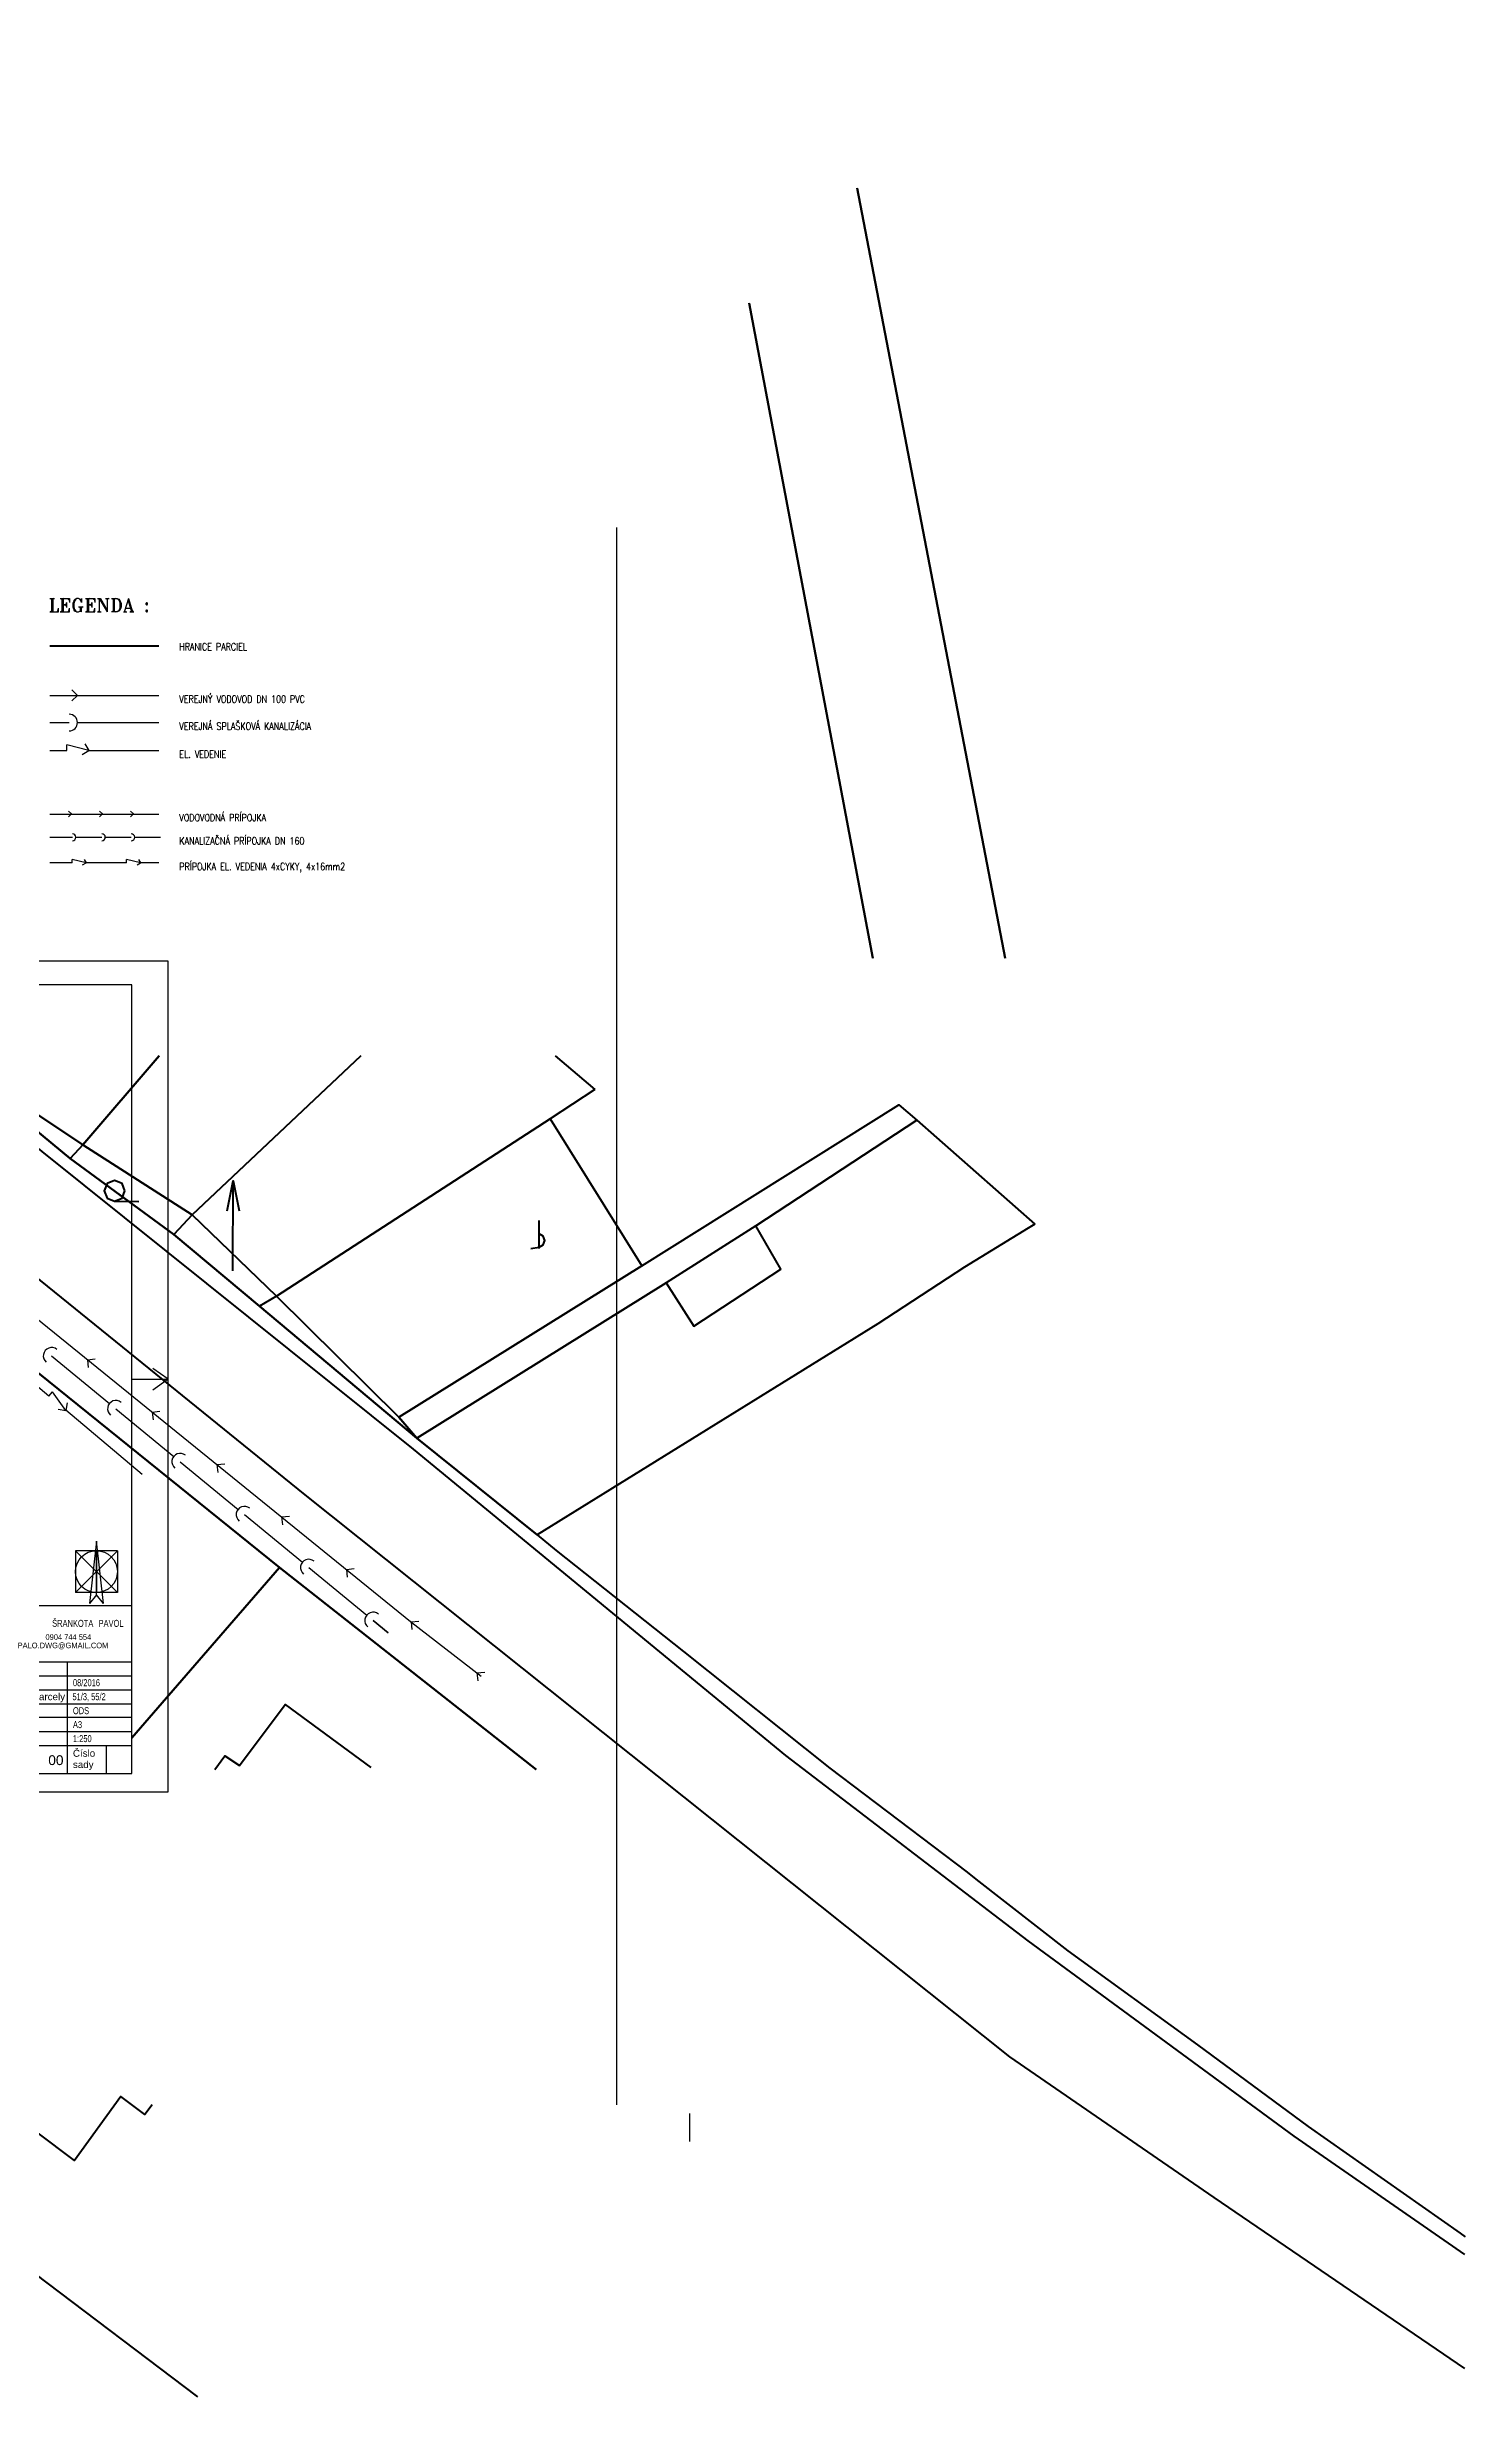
# Model space of a CAD drawing. Header units: millimetres. Extents: x 462666 to 1244237, y 2328025 to 3795663.
# Drawn here: x 696087 to 822850, y 3261479 to 3471535 of the extents above; entities that cross this region are included whole.
import ezdxf
from ezdxf.enums import TextEntityAlignment as Align

# ---------------------------------------------------------------- set-up
doc = ezdxf.new("R2010")
doc.units = ezdxf.units.MM
for name, color, linetype in [('KOTY', 96, 'Continuous'), ('LEGENDA', 3, 'Continuous'), ('MUR-POH', 64, 'Continuous'), ('MUR_POH', 64, 'Continuous'), ('POP', 7, 'Continuous'), ('POP_100', 8, 'Continuous'), ('RAM_100', 160, 'Continuous'), ('ROZPISKA100', 7, 'Continuous'), ('SO10-PRIPOJKA-VODOVOD', 5, 'Continuous'), ('SO11-PRIPOJKA-SPLASK-KANAL', 25, 'Continuous'), ('SO13-PRIPOJKA-ELEKTRO-NN', 20, 'Continuous')]:
    doc.layers.add(name, color=color, linetype=linetype)
doc.layers.add('P', color=250, linetype='Continuous', lineweight=100)
doc.styles.add('ARIAL', font='arial.ttf', dxfattribs={"height": 250})
doc.styles.add('ROMANS', font='arial.ttf', dxfattribs={"width": 0.85})
doc.styles.add('ROMANT', font='romant', dxfattribs={"height": 3})
doc.styles.add('TAB', font='SIMPLEX', dxfattribs={"width": 0.8})

# ---------------------------------------------------------------- blocks, each defined once
blk = doc.blocks.new('Z_RAM_A_3_hp 1220')
at = {"layer": 'POP', "linetype": 'Continuous'}
blk.add_lwpolyline([(-288.5, -408), (-6.5, -408), (-6.5, -13), (-288.5, -13)], close=True, dxfattribs=at)
at = {"layer": 'RAM_100', "linetype": 'Continuous'}
for p, q in [((-147.5, 0), (-151.4, -5.38)), ((-147.5, -13), (-147.5, 0)), ((-147.5, 0), (-143.6, -5.38))]:
    blk.add_line(p, q, dxfattribs=at)
for points in [[(-297, -420), (0, -420), (0, 0), (-297, 0)], [(-288.5, -13), (-288.5, -408), (-6.5, -408), (-6.5, -13)]]:
    blk.add_lwpolyline(points, close=True, dxfattribs=at)
blk.add_text('rkmk 1:1 A3  hp1220c/aug 2008', height=3.2, rotation=90, dxfattribs=at).set_placement((-292.52, -406.58))

msp = doc.modelspace()

# ---------------------------------------------------------------- linework, layer by layer
at = {"layer": 'KOTY'}
msp.add_line((753516.9, 3286832.2), (753516.9, 3284332.2), dxfattribs=at)
at = {"layer": 'MUR-POH', "ltscale": 0.01}
for p, q in [((700506.1, 3337973.6), (699881.1, 3332398.1)), ((701131.1, 3332398.1), (700506.1, 3337973.6)), ((702381.1, 3337127.8), (698631.1, 3333377.8)), ((698631.1, 3337127.8), (702381.1, 3333377.8)), ((698631.1, 3337127.8), (698631.1, 3333377.8)), ((702381.1, 3337127.8), (698631.1, 3337127.8)), ((700506.1, 3337127.8), (700506.1, 3333377.8)), ((700506.1, 3333171.2), (700506.1, 3337127.8)), ((702381.1, 3337127.8), (702381.1, 3333377.8)), ((702381.1, 3333377.8), (698631.1, 3333377.8)), ((700506.1, 3333171.2), (699881.1, 3332398.1)), ((701131.1, 3332398.1), (700506.1, 3333171.2))]:
    msp.add_line(p, q, dxfattribs=at)
msp.add_circle((700506.1, 3335252.8), 1875, dxfattribs=at)
at = {"layer": 'P', "color": 252, "linetype": 'Continuous'}
for p, q in [((781738.1, 3390103.4), (768507.5, 3458920.6)), ((768507.5, 3458920.6), (781738.1, 3390103.4)), ((758850.5, 3448639.7), (769919.9, 3390092.8)), ((769919.9, 3390092.8), (758850.5, 3448639.7))]:
    msp.add_line(p, q, dxfattribs=at)
for points in [[(739826.7, 3317582.2), (716863.6, 3335615), (683567.2, 3362478), (676351.2, 3368258.6), (665147.3, 3377294), (633334.7, 3402922.5), (621761.1, 3412573.6), (595517.8, 3434791.9), (586967.4, 3441936.6), (570371.4, 3456745.1), (553831.2, 3471534.7)], [(696331.8, 3417995.7), (706097.3, 3417995.7)], [(706127.9, 3381372.6), (699282.9, 3373412.4), (685715.4, 3382457.6), (692853.9, 3390839)], [(685715.4, 3382457.6), (698161.1, 3372170.1), (707420.2, 3365394.7), (715080.2, 3358979.5), (729157.5, 3347196.4), (739916.3, 3338535), (741604.3, 3337150.8), (752975.7, 3328114.7), (766072.3, 3317694.3), (778336, 3308394), (779133.7, 3307776.5), (787352, 3301359), (798930.8, 3292954.8), (808820.5, 3285655.7), (822404.6, 3276126.6), (822850, 3275808.4)], [(716591.3, 3359866.6), (727546.1, 3349064.1), (729157.5, 3347196.4), (715080.2, 3358979.5), (707420.2, 3365394.7), (698161.1, 3372170.1), (685715.4, 3382457.6), (699282.9, 3373412.4), (709065.2, 3367137.4), (716591.3, 3359866.6)], [(724156.1, 3381372.6), (709065.2, 3367137.4), (699282.9, 3373412.4), (706127.9, 3381372.6)], [(745068.2, 3378341.8), (741074.7, 3375734.1), (716591.3, 3359866.6), (709065.2, 3367137.4), (724156.1, 3381372.6)], [(741505.3, 3381372.6), (745068.2, 3378341.8)], [(716591.3, 3359866.6), (741074.7, 3375734.1), (749265.3, 3362598), (727546.1, 3349064.1), (716591.3, 3359866.6)], [(751436.6, 3361081.6), (729157.5, 3347196.4), (727546.1, 3349064.1), (749265.3, 3362598), (772235, 3376982.9), (773848.5, 3375599), (759441.7, 3366166.7), (751436.6, 3361081.6)], [(784381.4, 3366324.4), (783803, 3365954.6), (778112.2, 3362479.1), (770349, 3357393), (739916.3, 3338535), (729157.5, 3347196.4), (751436.6, 3361081.6), (753914.5, 3357200.2), (761677.7, 3362286.3), (759441.7, 3366166.7), (773848.5, 3375599), (784381.4, 3366324.4)], [(703044, 3369283.8), (702804.7, 3369936.2), (702135.9, 3370218.2), (701464.7, 3369941.7), (701201.5, 3369291.4), (701459.4, 3368639), (702128.2, 3368357.1), (702799.3, 3368633.5), (703044, 3369283.8)], [(712193.3, 3367496.7), (712744.1, 3370174.4)], [(712711, 3362153.1), (712744.1, 3370174.4), (713272.8, 3367492.2)], [(702128.2, 3368357.1), (704305.7, 3368348.1)], [(740077.7, 3364143.4), (740088, 3366637.3)], [(740078.2, 3364255.1), (740451.2, 3364458.3), (740583.1, 3364848.5), (740454.5, 3365239.9), (740083.1, 3365446.2)], [(739333.3, 3364146.5), (740078.2, 3364255.1)], [(681987.1, 3360352.5), (683567.2, 3362478), (716863.6, 3335615), (703656.2, 3320389.4)], [(703656.2, 3320389.4), (716863.6, 3335615), (739826.7, 3317582.2)], [(711095.1, 3317582.2), (711992.6, 3318791.9), (713291.7, 3317911.9), (717371.5, 3323385.4), (725034.7, 3317733.2)], [(709560.2, 3261479.4), (694995.9, 3272520), (693010.8, 3274035.7), (679077.2, 3284571.3), (680766.5, 3287582.2)], [(705478.6, 3287582.2), (704844, 3286717), (702673.1, 3288345.2), (698536.5, 3282630), (691935.8, 3287582.2)]]:
    msp.add_lwpolyline(points, dxfattribs=at)
at = {"layer": 'P', "color": 1, "linetype": 'Continuous'}
for points in [[(565183.8, 3471487.9), (590616.7, 3446797.7), (619755.1, 3422576.1), (719142.4, 3342119.6), (782139.1, 3291888.8), (800382.1, 3279325.4), (822801.4, 3264027.7)], [(822843.5, 3274226.5), (807588.6, 3284804.7), (783800.9, 3302248.4), (762131.4, 3318827.2), (728837, 3346192.7), (673558.2, 3390510.5), (630670.9, 3424913.3), (593782.4, 3456276.4), (577783.4, 3471436)], [(699282.9, 3373412.4), (698161.1, 3372170.1)], [(709065.2, 3367137.4), (707420.2, 3365394.7)], [(716591.3, 3359866.6), (715080.2, 3358979.5)]]:
    msp.add_lwpolyline(points, dxfattribs=at)
at = {"layer": 'POP_100'}
msp.add_line((747016.9, 3287582.2), (747016.9, 3428582.2), dxfattribs=at)
at = {"layer": 'ROZPISKA100', "color": 2}
for p, q in [((703656.2, 3332201.9), (660156.2, 3332201.9)), ((703656.2, 3317201.9), (703656.2, 3332201.9)), ((660156.2, 3327201.9), (703656.2, 3327201.9)), ((703656.2, 3322201.9), (660156.2, 3322201.9)), ((660156.2, 3317201.9), (703656.2, 3317201.9))]:
    msp.add_line(p, q, dxfattribs=at)
at = {"layer": 'ROZPISKA100'}
for p, q in [((660156.2, 3325951.9), (703656.2, 3325951.9)), ((697906.2, 3317201.9), (697906.2, 3327201.9)), ((660156.2, 3323451.9), (703656.2, 3323451.9)), ((692156.2, 3324701.9), (703656.2, 3324701.9)), ((660156.2, 3320951.9), (703656.2, 3320951.9)), ((660156.2, 3319701.9), (703656.2, 3319701.9)), ((701406.2, 3317201.9), (701406.2, 3319701.9))]:
    msp.add_line(p, q, dxfattribs=at)
at = {"layer": 'SO10-PRIPOJKA-VODOVOD'}
for p, q in [((696331.8, 3413576.1), (706097.3, 3413576.1)), ((698813.8, 3413576.1), (698317.4, 3414072.4)), ((698813.8, 3413576.1), (698317.4, 3413079.7)), ((699704.4, 3354199.2), (700402.6, 3354272.5)), ((699704.4, 3354199.2), (699777.7, 3353501.1)), ((705490.1, 3349512.7), (706188.2, 3349586)), ((705490.1, 3349512.7), (705563.3, 3348814.6)), ((711275.7, 3344826.2), (711973.9, 3344899.5)), ((711275.7, 3344826.2), (711349, 3344128)), ((717061.4, 3340139.7), (717759.5, 3340213)), ((717061.4, 3340139.7), (717134.7, 3339441.5)), ((722847, 3335453.2), (723545.2, 3335526.5)), ((722847, 3335453.2), (722920.3, 3334755)), ((728632.7, 3330766.7), (729330.9, 3330839.9)), ((728632.7, 3330766.7), (728706, 3330068.5)), ((734516.8, 3326204.5), (735214.9, 3326277.7)), ((734516.8, 3326204.5), (734590, 3325506.3))]:
    msp.add_line(p, q, dxfattribs=at)
at = {"layer": 'SO10-PRIPOJKA-VODOVOD', "color": 3}
for p, q in [((696331.8, 3402974.6), (706097.3, 3402974.6)), ((698269.7, 3402981.9), (698007.4, 3403237)), ((698269.7, 3402981.9), (698014.6, 3402719.7)), ((701038.4, 3402981.9), (700776.1, 3403237)), ((701038.4, 3402981.9), (700783.4, 3402719.7)), ((703807.2, 3402981.9), (703544.9, 3403237)), ((703807.2, 3402981.9), (703552.2, 3402719.7))]:
    msp.add_line(p, q, dxfattribs=at)
at = {"layer": 'SO10-PRIPOJKA-VODOVOD'}
for points in [[(603220.9, 3433932.1), (611696, 3427105.5), (651670.8, 3393585.2), (671888.6, 3377292.7), (682403.1, 3368213.7), (728577.1, 3330811.7)], [(728577.1, 3330811.7), (734901.9, 3325905.7)]]:
    msp.add_lwpolyline(points, dxfattribs=at)
at = {"layer": 'SO11-PRIPOJKA-SPLASK-KANAL'}
for p, q in [((696331.8, 3411146.9), (698069.2, 3411146.9)), ((698813.8, 3411146.9), (706097.3, 3411146.9)), ((726582.4, 3329779.1), (725241.1, 3330883.2))]:
    msp.add_line(p, q, dxfattribs=at)
at = {"layer": 'SO11-PRIPOJKA-SPLASK-KANAL', "color": 3}
for p, q in [((696331.8, 3400895.9), (698069.2, 3400895.9)), ((704218.3, 3400891.4), (705955.6, 3400891.4))]:
    msp.add_line(p, q, dxfattribs=at)
at = {"layer": 'SO11-PRIPOJKA-SPLASK-KANAL', "color": 3, "flags": 128}
for points in [[(696331.8, 3400895.9), (698360.5, 3400895.9)], [(698669.3, 3400895.9), (700989.3, 3400895.9)], [(701298.1, 3400895.9), (703618.1, 3400895.9)], [(703927, 3400891.4), (706246.9, 3400891.4)]]:
    msp.add_lwpolyline(points, dxfattribs=at)
at = {"layer": 'SO11-PRIPOJKA-SPLASK-KANAL', "flags": 128}
for points in [[(696497.6, 3354544), (701671.4, 3350285)], [(702246.3, 3349811.8), (707420.1, 3345552.9)], [(707995, 3345079.7), (713168.8, 3340820.7)], [(713743.7, 3340347.5), (718917.5, 3336088.6)], [(719492.4, 3335615.4), (724666.2, 3331356.4)], [(725241.1, 3330883.2), (726582.4, 3329779.1)]]:
    msp.add_lwpolyline(points, dxfattribs=at)
at = {"layer": 'SO11-PRIPOJKA-SPLASK-KANAL'}
for centre, start, end in [((698069.2, 3411146.9), 270, 90), ((696497.6, 3354544), 50.539848, 230.539848), ((702246.3, 3349811.8), 50.539848, 230.539848), ((707995, 3345079.7), 50.539848, 230.539848), ((713743.7, 3340347.5), 50.539848, 230.539848), ((719492.4, 3335615.4), 50.539848, 230.539848), ((725241.1, 3330883.2), 50.539848, 230.539848)]:
    msp.add_arc(centre, 744.6, start, end, dxfattribs=at)
at = {"layer": 'SO11-PRIPOJKA-SPLASK-KANAL', "color": 3}
for centre in [(698361.6, 3400895.1), (700990.4, 3400895.1), (703617.2, 3400891.6)]:
    msp.add_arc(centre, 309.8, 270.80478, 90.80478, dxfattribs=at)
at = {"layer": 'SO13-PRIPOJKA-ELEKTRO-NN'}
for p, q in [((699476.3, 3409249.6), (699837.4, 3408647.6)), ((696331.8, 3408647.6), (697851.9, 3408647.6)), ((697851.9, 3408647.6), (697851.9, 3409144)), ((699837.4, 3408647.6), (697851.9, 3409144)), ((699235.5, 3408286.5), (699837.4, 3408647.6)), ((699837.4, 3408647.6), (706097.3, 3408647.6)), ((696258.3, 3350932.6), (696577.6, 3351312.6)), ((697778.3, 3349655.1), (696577.6, 3351312.6)), ((697085.1, 3349765.9), (697778.3, 3349655.1)), ((697889.1, 3350348.3), (697778.3, 3349655.1))]:
    msp.add_line(p, q, dxfattribs=at)
at = {"layer": 'SO13-PRIPOJKA-ELEKTRO-NN', "color": 3}
for p, q in [((698335.7, 3398606.9), (698335.7, 3398917.8)), ((699579.1, 3398606.9), (698335.7, 3398917.8)), ((699395.8, 3398912.4), (699579.1, 3398606.9)), ((704448.5, 3398606.9), (703205.1, 3398917.8)), ((703205.1, 3398606.9), (703205.1, 3398917.8)), ((704265.3, 3398912.4), (704448.5, 3398606.9)), ((699273.6, 3398423.6), (699579.1, 3398606.9)), ((704143.1, 3398423.6), (704448.5, 3398606.9))]:
    msp.add_line(p, q, dxfattribs=at)
at = {"layer": 'SO13-PRIPOJKA-ELEKTRO-NN', "color": 3, "flags": 128}
for points in [[(698335.7, 3398606.9), (696331.8, 3398606.9)], [(703205.1, 3398606.9), (699579.1, 3398606.9)], [(706097.3, 3398606.9), (704448.5, 3398606.9)]]:
    msp.add_lwpolyline(points, dxfattribs=at)
at = {"layer": 'SO13-PRIPOJKA-ELEKTRO-NN', "flags": 128}
for points in [[(696261.6, 3350936.6), (690406.7, 3355851.6)], [(704596.6, 3343939.6), (697763.1, 3349676.1)]]:
    msp.add_lwpolyline(points, dxfattribs=at)

# ---------------------------------------------------------------- block references
at = {"layer": 'MUR_POH', "ltscale": 0.3, "xscale": 250, "yscale": 250, "zscale": 250, "rotation": 270.0000000000635}
msp.add_blockref('Z_RAM_A_3_hp 1220', (706906.2, 3315576.9), dxfattribs=at)

# ---------------------------------------------------------------- texts
at = {"layer": 'LEGENDA', "color": 2, "style": 'ROMANT'}
msp.add_text('LEGENDA :', height=1200, dxfattribs=at).set_placement((696234.7, 3421037.4))
at = {"layer": 'P', "color": 252, "linetype": 'Continuous', "style": 'TAB', "width": 0.8}
msp.add_text('HRANICE PARCIEL', height=650, dxfattribs=at).set_placement((707915.3, 3417604))
at = {"layer": 'ROZPISKA100'}
for s, height, style, p in [('Číslo parcely', 625, 'ARIAL', (692656.2, 3323764.4)), ('Číslo', 625, 'ARIAL', (698406.2, 3318705.9)), ('00', 875, 'ROMANS', (696203.3, 3317966.5)), ('sady', 625, 'ARIAL', (698406.2, 3317699.6))]:
    msp.add_text(s, height=height, dxfattribs=dict(at, style=style)).set_placement(p)
at = {"layer": 'ROZPISKA100', "width": 0.8}
for tag, p in [('0904 744 554', (697995.4, 3329409.2)), ('PALO.DWG@GMAIL.COM', (697515, 3328658.7))]:
    msp.add_attdef(tag, text='KRESLIL', height=500, dxfattribs=at).set_placement(p, align=Align.MIDDLE_CENTER)
for tag, p, s in [('ŠRANKOTA', (696549.4, 3330320.4), 'KRESLIL'), ('PAVOL', (700699.5, 3330320.4), 'KRESLIL'), ('08/2016', (698406.2, 3325014.4), 'DÁTUM'), ('51/3, 55/2', (698361.8, 3323764.4), 'ARCH.ČÍSLO'), ('ODS', (698406.2, 3322514.4), 'STUPEŇ'), ('A3', (698406.2, 3321264.4), 'FORMÁT'), ('1:250', (698406.2, 3320014.4), 'MIERKA')]:
    msp.add_attdef(tag, p, s, height=625, dxfattribs=at)
at = {"layer": 'SO10-PRIPOJKA-VODOVOD', "style": 'TAB', "width": 0.8}
msp.add_text('VEREJNÝ VODOVOD DN 100 PVC', height=650, dxfattribs=at).set_placement((707915.3, 3412923.6))
at = {"layer": 'SO10-PRIPOJKA-VODOVOD', "color": 3, "style": 'TAB', "width": 0.8}
msp.add_text('VODOVODNÁ PRÍPOJKA', height=650, dxfattribs=at).set_placement((707915.3, 3402322.2))
at = {"layer": 'SO11-PRIPOJKA-SPLASK-KANAL', "style": 'TAB', "width": 0.8}
msp.add_text('VEREJNÁ SPLAŠKOVÁ KANALIZÁCIA', height=650, dxfattribs=at).set_placement((707915.3, 3410494.5))
at = {"layer": 'SO11-PRIPOJKA-SPLASK-KANAL', "color": 3, "style": 'TAB', "width": 0.8}
msp.add_text('KANALIZAČNÁ PRÍPOJKA DN 160', height=650, dxfattribs=at).set_placement((707915.3, 3400243.5))
at = {"layer": 'SO13-PRIPOJKA-ELEKTRO-NN', "style": 'TAB', "width": 0.8}
msp.add_text('EL. VEDENIE', height=650, dxfattribs=at).set_placement((707915.3, 3407995.2))
at = {"layer": 'SO13-PRIPOJKA-ELEKTRO-NN', "color": 3, "style": 'TAB', "width": 0.8}
msp.add_text('PRÍPOJKA EL. VEDENIA 4xCYKY, 4x16mm2', height=650, dxfattribs=at).set_placement((707915.3, 3397954.5))

doc.saveas('drawing.dxf')
